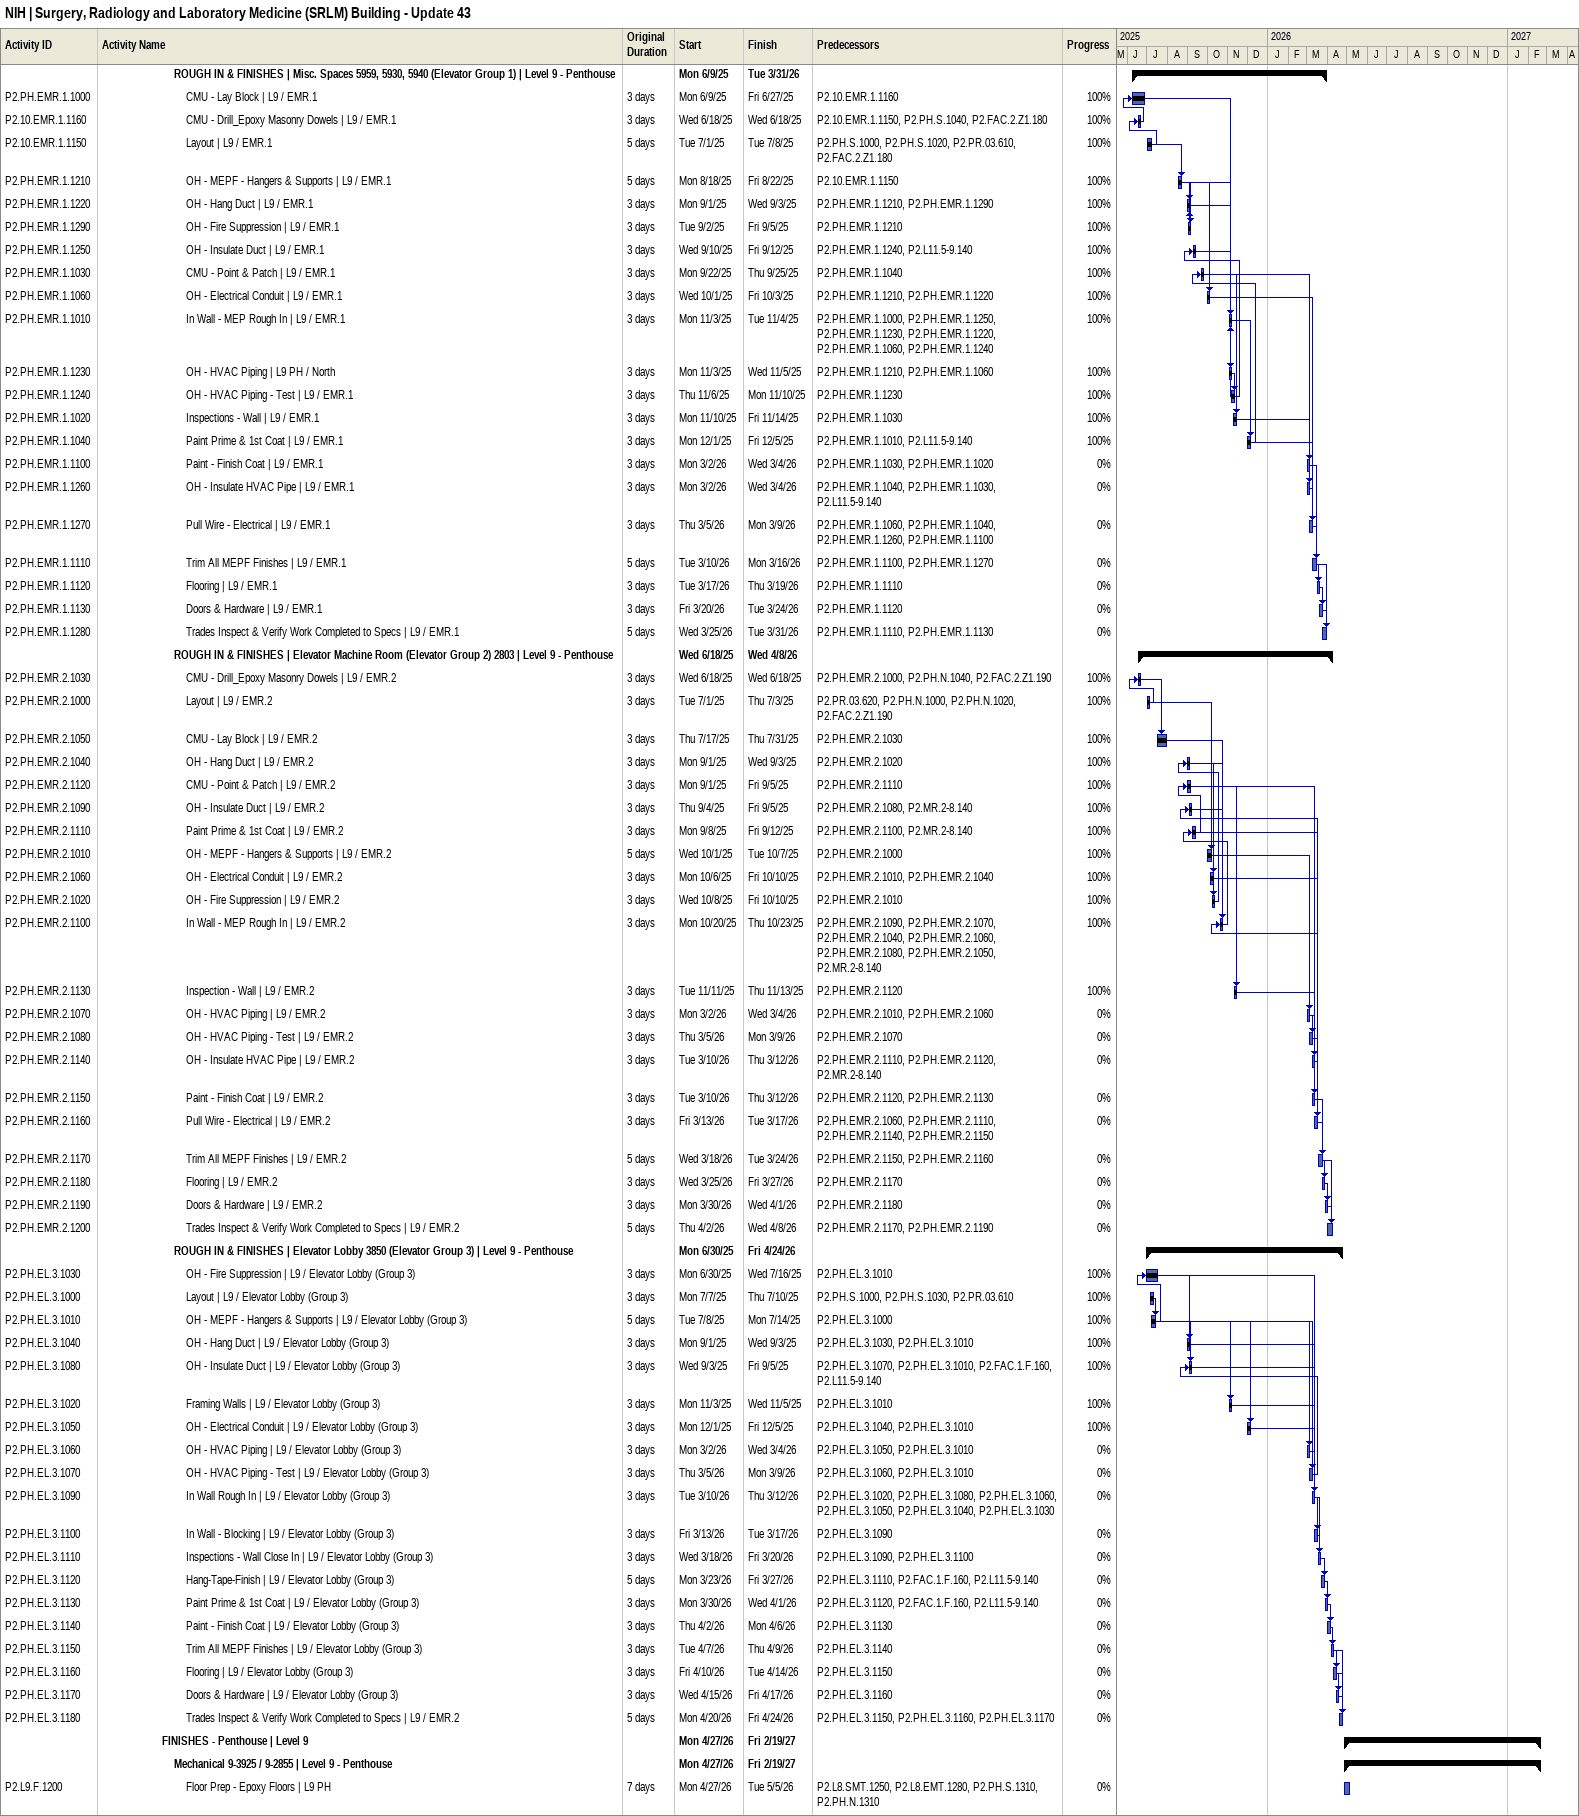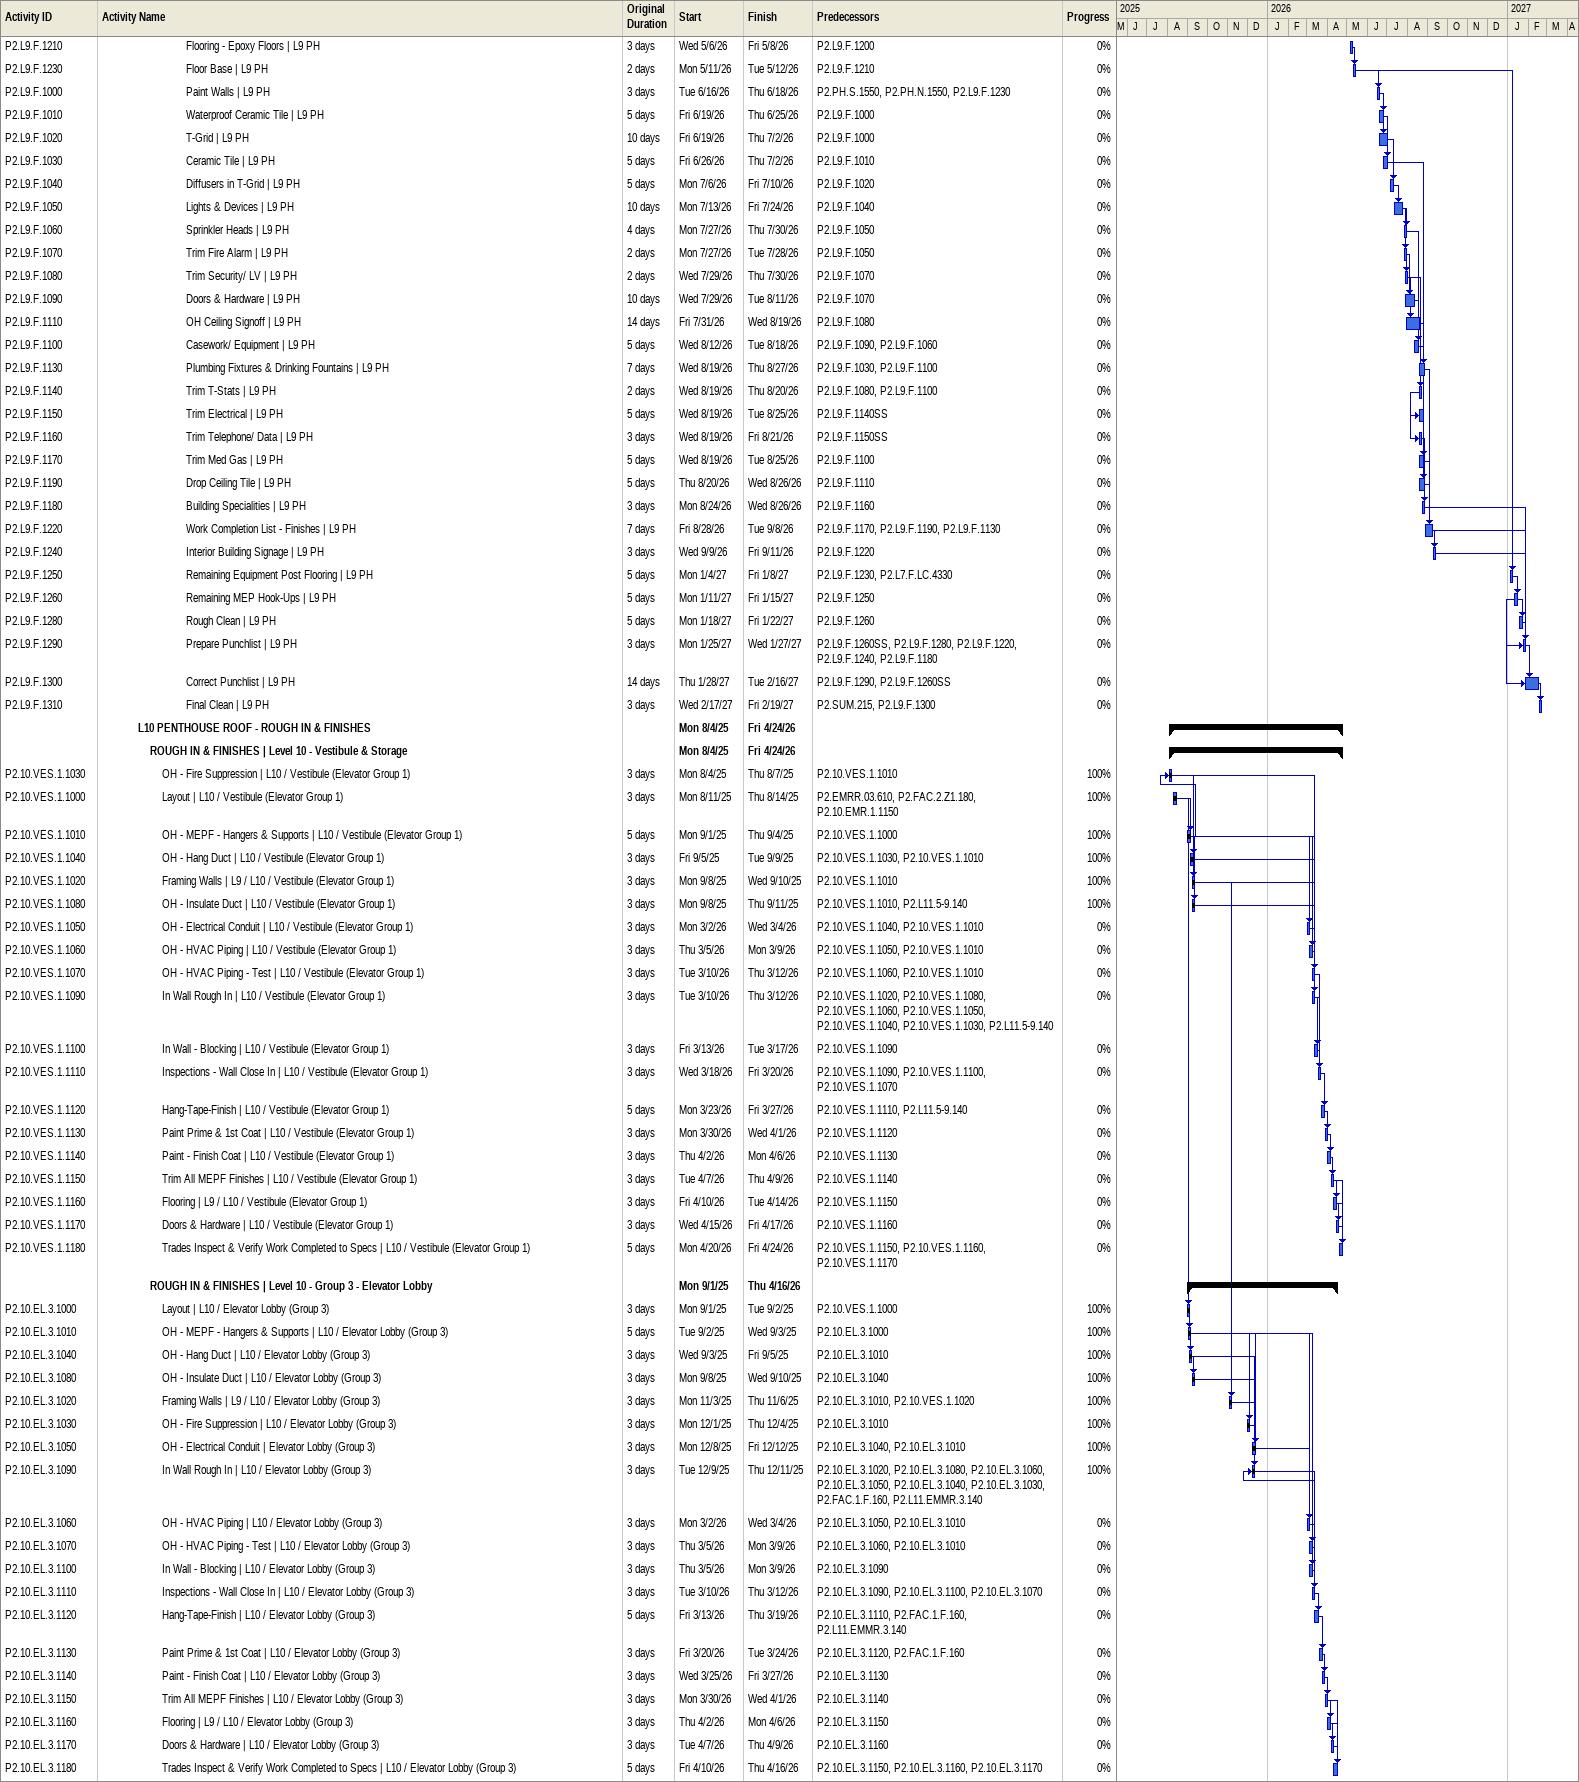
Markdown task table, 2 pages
NIH | Surgery, Radiology and Laboratory Medicine (SRLM) Building - Update 43

| ID | Level | Task | Original duration | Start | Finish | Predecessors | % complete |
|---|---|---|---|---|---|---|---|
|  | 7 | **ROUGH IN & FINISHES \| Misc. Spaces 5959, 5930, 5940 (Elevator Group 1) \| Level 9 - Penthouse** |  | 2025-06-09 | 2026-03-31 |  |  |
| P2.PH.EMR.1.1000 | 8 | CMU - Lay Block \| L9 / EMR.1 | 3d | 2025-06-09 | 2025-06-27 | P2.10.EMR.1.1160 | 100 |
| P2.10.EMR.1.1160 | 8 | CMU - Drill_Epoxy Masonry Dowels \| L9 / EMR.1 | 3d | 2025-06-18 | 2025-06-18 | P2.10.EMR.1.1150, P2.PH.S.1040, P2.FAC.2.Z1.180 | 100 |
| P2.10.EMR.1.1150 | 8 | Layout \| L9 / EMR.1 | 5d | 2025-07-01 | 2025-07-08 | P2.PH.S.1000, P2.PH.S.1020, P2.PR.03.610, P2.FAC.2.Z1.180 | 100 |
| P2.PH.EMR.1.1210 | 8 | OH - MEPF - Hangers & Supports \| L9 / EMR.1 | 5d | 2025-08-18 | 2025-08-22 | P2.10.EMR.1.1150 | 100 |
| P2.PH.EMR.1.1220 | 8 | OH - Hang Duct \| L9 / EMR.1 | 3d | 2025-09-01 | 2025-09-03 | P2.PH.EMR.1.1210, P2.PH.EMR.1.1290 | 100 |
| P2.PH.EMR.1.1290 | 8 | OH - Fire Suppression \| L9 / EMR.1 | 3d | 2025-09-02 | 2025-09-05 | P2.PH.EMR.1.1210 | 100 |
| P2.PH.EMR.1.1250 | 8 | OH - Insulate Duct \| L9 / EMR.1 | 3d | 2025-09-10 | 2025-09-12 | P2.PH.EMR.1.1240, P2.L11.5-9.140 | 100 |
| P2.PH.EMR.1.1030 | 8 | CMU - Point & Patch \| L9 / EMR.1 | 3d | 2025-09-22 | 2025-09-25 | P2.PH.EMR.1.1040 | 100 |
| P2.PH.EMR.1.1060 | 8 | OH - Electrical Conduit \| L9 / EMR.1 | 3d | 2025-10-01 | 2025-10-03 | P2.PH.EMR.1.1210, P2.PH.EMR.1.1220 | 100 |
| P2.PH.EMR.1.1010 | 8 | In Wall - MEP Rough In \| L9 / EMR.1 | 3d | 2025-11-03 | 2025-11-04 | P2.PH.EMR.1.1000, P2.PH.EMR.1.1250, P2.PH.EMR.1.1230, P2.PH.EMR.1.1220, P2.PH.EMR.1.1060, P2.PH.EMR.1.1240 | 100 |
| P2.PH.EMR.1.1230 | 8 | OH - HVAC Piping \| L9 PH / North | 3d | 2025-11-03 | 2025-11-05 | P2.PH.EMR.1.1210, P2.PH.EMR.1.1060 | 100 |
| P2.PH.EMR.1.1240 | 8 | OH - HVAC Piping - Test \| L9 / EMR.1 | 3d | 2025-11-06 | 2025-11-10 | P2.PH.EMR.1.1230 | 100 |
| P2.PH.EMR.1.1020 | 8 | Inspections - Wall \| L9 / EMR.1 | 3d | 2025-11-10 | 2025-11-14 | P2.PH.EMR.1.1030 | 100 |
| P2.PH.EMR.1.1040 | 8 | Paint Prime & 1st Coat \| L9 / EMR.1 | 3d | 2025-12-01 | 2025-12-05 | P2.PH.EMR.1.1010, P2.L11.5-9.140 | 100 |
| P2.PH.EMR.1.1100 | 8 | Paint - Finish Coat \| L9 / EMR.1 | 3d | 2026-03-02 | 2026-03-04 | P2.PH.EMR.1.1030, P2.PH.EMR.1.1020 | 0 |
| P2.PH.EMR.1.1260 | 8 | OH - Insulate HVAC Pipe \| L9 / EMR.1 | 3d | 2026-03-02 | 2026-03-04 | P2.PH.EMR.1.1040, P2.PH.EMR.1.1030, P2.L11.5-9.140 | 0 |
| P2.PH.EMR.1.1270 | 8 | Pull Wire - Electrical \| L9 / EMR.1 | 3d | 2026-03-05 | 2026-03-09 | P2.PH.EMR.1.1060, P2.PH.EMR.1.1040, P2.PH.EMR.1.1260, P2.PH.EMR.1.1100 | 0 |
| P2.PH.EMR.1.1110 | 8 | Trim All MEPF Finishes \| L9 / EMR.1 | 5d | 2026-03-10 | 2026-03-16 | P2.PH.EMR.1.1100, P2.PH.EMR.1.1270 | 0 |
| P2.PH.EMR.1.1120 | 8 | Flooring \| L9 / EMR.1 | 3d | 2026-03-17 | 2026-03-19 | P2.PH.EMR.1.1110 | 0 |
| P2.PH.EMR.1.1130 | 8 | Doors & Hardware \| L9 / EMR.1 | 3d | 2026-03-20 | 2026-03-24 | P2.PH.EMR.1.1120 | 0 |
| P2.PH.EMR.1.1280 | 8 | Trades Inspect & Verify Work Completed to Specs \| L9 / EMR.1 | 5d | 2026-03-25 | 2026-03-31 | P2.PH.EMR.1.1110, P2.PH.EMR.1.1130 | 0 |
|  | 7 | **ROUGH IN & FINISHES \| Elevator Machine Room (Elevator Group 2) 2803 \| Level 9 - Penthouse** |  | 2025-06-18 | 2026-04-08 |  |  |
| P2.PH.EMR.2.1030 | 8 | CMU - Drill_Epoxy Masonry Dowels \| L9 / EMR.2 | 3d | 2025-06-18 | 2025-06-18 | P2.PH.EMR.2.1000, P2.PH.N.1040, P2.FAC.2.Z1.190 | 100 |
| P2.PH.EMR.2.1000 | 8 | Layout \| L9 / EMR.2 | 3d | 2025-07-01 | 2025-07-03 | P2.PR.03.620, P2.PH.N.1000, P2.PH.N.1020, P2.FAC.2.Z1.190 | 100 |
| P2.PH.EMR.2.1050 | 8 | CMU - Lay Block \| L9 / EMR.2 | 3d | 2025-07-17 | 2025-07-31 | P2.PH.EMR.2.1030 | 100 |
| P2.PH.EMR.2.1040 | 8 | OH - Hang Duct \| L9 / EMR.2 | 3d | 2025-09-01 | 2025-09-03 | P2.PH.EMR.2.1020 | 100 |
| P2.PH.EMR.2.1120 | 8 | CMU - Point & Patch \| L9 / EMR.2 | 3d | 2025-09-01 | 2025-09-05 | P2.PH.EMR.2.1110 | 100 |
| P2.PH.EMR.2.1090 | 8 | OH - Insulate Duct \| L9 / EMR.2 | 3d | 2025-09-04 | 2025-09-05 | P2.PH.EMR.2.1080, P2.MR.2-8.140 | 100 |
| P2.PH.EMR.2.1110 | 8 | Paint Prime & 1st Coat \| L9 / EMR.2 | 3d | 2025-09-08 | 2025-09-12 | P2.PH.EMR.2.1100, P2.MR.2-8.140 | 100 |
| P2.PH.EMR.2.1010 | 8 | OH - MEPF - Hangers & Supports \| L9 / EMR.2 | 5d | 2025-10-01 | 2025-10-07 | P2.PH.EMR.2.1000 | 100 |
| P2.PH.EMR.2.1060 | 8 | OH - Electrical Conduit \| L9 / EMR.2 | 3d | 2025-10-06 | 2025-10-10 | P2.PH.EMR.2.1010, P2.PH.EMR.2.1040 | 100 |
| P2.PH.EMR.2.1020 | 8 | OH - Fire Suppression \| L9 / EMR.2 | 3d | 2025-10-08 | 2025-10-10 | P2.PH.EMR.2.1010 | 100 |
| P2.PH.EMR.2.1100 | 8 | In Wall - MEP Rough In \| L9 / EMR.2 | 3d | 2025-10-20 | 2025-10-23 | P2.PH.EMR.2.1090, P2.PH.EMR.2.1070, P2.PH.EMR.2.1040, P2.PH.EMR.2.1060, P2.PH.EMR.2.1080, P2.PH.EMR.2.1050, P2.MR.2-8.140 | 100 |
| P2.PH.EMR.2.1130 | 8 | Inspection - Wall \| L9 / EMR.2 | 3d | 2025-11-11 | 2025-11-13 | P2.PH.EMR.2.1120 | 100 |
| P2.PH.EMR.2.1070 | 8 | OH - HVAC Piping \| L9 / EMR.2 | 3d | 2026-03-02 | 2026-03-04 | P2.PH.EMR.2.1010, P2.PH.EMR.2.1060 | 0 |
| P2.PH.EMR.2.1080 | 8 | OH - HVAC Piping - Test \| L9 / EMR.2 | 3d | 2026-03-05 | 2026-03-09 | P2.PH.EMR.2.1070 | 0 |
| P2.PH.EMR.2.1140 | 8 | OH - Insulate HVAC Pipe \| L9 / EMR.2 | 3d | 2026-03-10 | 2026-03-12 | P2.PH.EMR.2.1110, P2.PH.EMR.2.1120, P2.MR.2-8.140 | 0 |
| P2.PH.EMR.2.1150 | 8 | Paint - Finish Coat \| L9 / EMR.2 | 3d | 2026-03-10 | 2026-03-12 | P2.PH.EMR.2.1120, P2.PH.EMR.2.1130 | 0 |
| P2.PH.EMR.2.1160 | 8 | Pull Wire - Electrical \| L9 / EMR.2 | 3d | 2026-03-13 | 2026-03-17 | P2.PH.EMR.2.1060, P2.PH.EMR.2.1110, P2.PH.EMR.2.1140, P2.PH.EMR.2.1150 | 0 |
| P2.PH.EMR.2.1170 | 8 | Trim All MEPF Finishes \| L9 / EMR.2 | 5d | 2026-03-18 | 2026-03-24 | P2.PH.EMR.2.1150, P2.PH.EMR.2.1160 | 0 |
| P2.PH.EMR.2.1180 | 8 | Flooring \| L9 / EMR.2 | 3d | 2026-03-25 | 2026-03-27 | P2.PH.EMR.2.1170 | 0 |
| P2.PH.EMR.2.1190 | 8 | Doors & Hardware \| L9 / EMR.2 | 3d | 2026-03-30 | 2026-04-01 | P2.PH.EMR.2.1180 | 0 |
| P2.PH.EMR.2.1200 | 8 | Trades Inspect & Verify Work Completed to Specs \| L9 / EMR.2 | 5d | 2026-04-02 | 2026-04-08 | P2.PH.EMR.2.1170, P2.PH.EMR.2.1190 | 0 |
|  | 7 | **ROUGH IN & FINISHES \| Elevator Lobby 3850 (Elevator Group 3) \| Level 9 - Penthouse** |  | 2025-06-30 | 2026-04-24 |  |  |
| P2.PH.EL.3.1030 | 8 | OH - Fire Suppression \| L9 / Elevator Lobby (Group 3) | 3d | 2025-06-30 | 2025-07-16 | P2.PH.EL.3.1010 | 100 |
| P2.PH.EL.3.1000 | 8 | Layout \| L9 / Elevator Lobby (Group 3) | 3d | 2025-07-07 | 2025-07-10 | P2.PH.S.1000, P2.PH.S.1030, P2.PR.03.610 | 100 |
| P2.PH.EL.3.1010 | 8 | OH - MEPF - Hangers & Supports \| L9 / Elevator Lobby (Group 3) | 5d | 2025-07-08 | 2025-07-14 | P2.PH.EL.3.1000 | 100 |
| P2.PH.EL.3.1040 | 8 | OH - Hang Duct \| L9 / Elevator Lobby (Group 3) | 3d | 2025-09-01 | 2025-09-03 | P2.PH.EL.3.1030, P2.PH.EL.3.1010 | 100 |
| P2.PH.EL.3.1080 | 8 | OH - Insulate Duct \| L9 / Elevator Lobby (Group 3) | 3d | 2025-09-03 | 2025-09-05 | P2.PH.EL.3.1070, P2.PH.EL.3.1010, P2.FAC.1.F.160, P2.L11.5-9.140 | 100 |
| P2.PH.EL.3.1020 | 8 | Framing Walls \| L9 / Elevator Lobby (Group 3) | 3d | 2025-11-03 | 2025-11-05 | P2.PH.EL.3.1010 | 100 |
| P2.PH.EL.3.1050 | 8 | OH - Electrical Conduit \| L9 / Elevator Lobby (Group 3) | 3d | 2025-12-01 | 2025-12-05 | P2.PH.EL.3.1040, P2.PH.EL.3.1010 | 100 |
| P2.PH.EL.3.1060 | 8 | OH - HVAC Piping \| L9 / Elevator Lobby (Group 3) | 3d | 2026-03-02 | 2026-03-04 | P2.PH.EL.3.1050, P2.PH.EL.3.1010 | 0 |
| P2.PH.EL.3.1070 | 8 | OH - HVAC Piping - Test \| L9 / Elevator Lobby (Group 3) | 3d | 2026-03-05 | 2026-03-09 | P2.PH.EL.3.1060, P2.PH.EL.3.1010 | 0 |
| P2.PH.EL.3.1090 | 8 | In Wall Rough In \| L9 / Elevator Lobby (Group 3) | 3d | 2026-03-10 | 2026-03-12 | P2.PH.EL.3.1020, P2.PH.EL.3.1080, P2.PH.EL.3.1060, P2.PH.EL.3.1050, P2.PH.EL.3.1040, P2.PH.EL.3.1030 | 0 |
| P2.PH.EL.3.1100 | 8 | In Wall - Blocking \| L9 / Elevator Lobby (Group 3) | 3d | 2026-03-13 | 2026-03-17 | P2.PH.EL.3.1090 | 0 |
| P2.PH.EL.3.1110 | 8 | Inspections - Wall Close In \| L9 / Elevator Lobby (Group 3) | 3d | 2026-03-18 | 2026-03-20 | P2.PH.EL.3.1090, P2.PH.EL.3.1100 | 0 |
| P2.PH.EL.3.1120 | 8 | Hang-Tape-Finish \| L9 / Elevator Lobby (Group 3) | 5d | 2026-03-23 | 2026-03-27 | P2.PH.EL.3.1110, P2.FAC.1.F.160, P2.L11.5-9.140 | 0 |
| P2.PH.EL.3.1130 | 8 | Paint Prime & 1st Coat \| L9 / Elevator Lobby (Group 3) | 3d | 2026-03-30 | 2026-04-01 | P2.PH.EL.3.1120, P2.FAC.1.F.160, P2.L11.5-9.140 | 0 |
| P2.PH.EL.3.1140 | 8 | Paint - Finish Coat \| L9 / Elevator Lobby (Group 3) | 3d | 2026-04-02 | 2026-04-06 | P2.PH.EL.3.1130 | 0 |
| P2.PH.EL.3.1150 | 8 | Trim All MEPF Finishes \| L9 / Elevator Lobby (Group 3) | 3d | 2026-04-07 | 2026-04-09 | P2.PH.EL.3.1140 | 0 |
| P2.PH.EL.3.1160 | 8 | Flooring \| L9 / Elevator Lobby (Group 3) | 3d | 2026-04-10 | 2026-04-14 | P2.PH.EL.3.1150 | 0 |
| P2.PH.EL.3.1170 | 8 | Doors & Hardware \| L9 / Elevator Lobby (Group 3) | 3d | 2026-04-15 | 2026-04-17 | P2.PH.EL.3.1160 | 0 |
| P2.PH.EL.3.1180 | 8 | Trades Inspect & Verify Work Completed to Specs \| L9 / EMR.2 | 5d | 2026-04-20 | 2026-04-24 | P2.PH.EL.3.1150, P2.PH.EL.3.1160, P2.PH.EL.3.1170 | 0 |
|  | 6 | **FINISHES - Penthouse \| Level 9** |  | 2026-04-27 | 2027-02-19 |  |  |
|  | 7 | **Mechanical 9-3925 / 9-2855 \| Level 9 - Penthouse** |  | 2026-04-27 | 2027-02-19 |  |  |
| P2.L9.F.1200 | 8 | Floor Prep - Epoxy Floors \| L9 PH | 7d | 2026-04-27 | 2026-05-05 | P2.L8.SMT.1250, P2.L8.EMT.1280, P2.PH.S.1310, P2.PH.N.1310 | 0 |
| P2.L9.F.1210 | 8 | Flooring - Epoxy Floors \| L9 PH | 3d | 2026-05-06 | 2026-05-08 | P2.L9.F.1200 | 0 |
| P2.L9.F.1230 | 8 | Floor Base \| L9 PH | 2d | 2026-05-11 | 2026-05-12 | P2.L9.F.1210 | 0 |
| P2.L9.F.1000 | 8 | Paint Walls \| L9 PH | 3d | 2026-06-16 | 2026-06-18 | P2.PH.S.1550, P2.PH.N.1550, P2.L9.F.1230 | 0 |
| P2.L9.F.1010 | 8 | Waterproof Ceramic Tile \| L9 PH | 5d | 2026-06-19 | 2026-06-25 | P2.L9.F.1000 | 0 |
| P2.L9.F.1020 | 8 | T-Grid \| L9 PH | 10d | 2026-06-19 | 2026-07-02 | P2.L9.F.1000 | 0 |
| P2.L9.F.1030 | 8 | Ceramic Tile \| L9 PH | 5d | 2026-06-26 | 2026-07-02 | P2.L9.F.1010 | 0 |
| P2.L9.F.1040 | 8 | Diffusers in T-Grid \| L9 PH | 5d | 2026-07-06 | 2026-07-10 | P2.L9.F.1020 | 0 |
| P2.L9.F.1050 | 8 | Lights & Devices \| L9 PH | 10d | 2026-07-13 | 2026-07-24 | P2.L9.F.1040 | 0 |
| P2.L9.F.1060 | 8 | Sprinkler Heads \| L9 PH | 4d | 2026-07-27 | 2026-07-30 | P2.L9.F.1050 | 0 |
| P2.L9.F.1070 | 8 | Trim Fire Alarm \| L9 PH | 2d | 2026-07-27 | 2026-07-28 | P2.L9.F.1050 | 0 |
| P2.L9.F.1080 | 8 | Trim Security/ LV \| L9 PH | 2d | 2026-07-29 | 2026-07-30 | P2.L9.F.1070 | 0 |
| P2.L9.F.1090 | 8 | Doors & Hardware \| L9 PH | 10d | 2026-07-29 | 2026-08-11 | P2.L9.F.1070 | 0 |
| P2.L9.F.1110 | 8 | OH Ceiling Signoff \| L9 PH | 14d | 2026-07-31 | 2026-08-19 | P2.L9.F.1080 | 0 |
| P2.L9.F.1100 | 8 | Casework/ Equipment \| L9 PH | 5d | 2026-08-12 | 2026-08-18 | P2.L9.F.1090, P2.L9.F.1060 | 0 |
| P2.L9.F.1130 | 8 | Plumbing Fixtures & Drinking Fountains \| L9 PH | 7d | 2026-08-19 | 2026-08-27 | P2.L9.F.1030, P2.L9.F.1100 | 0 |
| P2.L9.F.1140 | 8 | Trim T-Stats \| L9 PH | 2d | 2026-08-19 | 2026-08-20 | P2.L9.F.1080, P2.L9.F.1100 | 0 |
| P2.L9.F.1150 | 8 | Trim Electrical \| L9 PH | 5d | 2026-08-19 | 2026-08-25 | P2.L9.F.1140SS | 0 |
| P2.L9.F.1160 | 8 | Trim Telephone/ Data \| L9 PH | 3d | 2026-08-19 | 2026-08-21 | P2.L9.F.1150SS | 0 |
| P2.L9.F.1170 | 8 | Trim Med Gas \| L9 PH | 5d | 2026-08-19 | 2026-08-25 | P2.L9.F.1100 | 0 |
| P2.L9.F.1190 | 8 | Drop Ceiling Tile \| L9 PH | 5d | 2026-08-20 | 2026-08-26 | P2.L9.F.1110 | 0 |
| P2.L9.F.1180 | 8 | Building Specialities \| L9 PH | 3d | 2026-08-24 | 2026-08-26 | P2.L9.F.1160 | 0 |
| P2.L9.F.1220 | 8 | Work Completion List - Finishes \| L9 PH | 7d | 2026-08-28 | 2026-09-08 | P2.L9.F.1170, P2.L9.F.1190, P2.L9.F.1130 | 0 |
| P2.L9.F.1240 | 8 | Interior Building Signage \| L9 PH | 3d | 2026-09-09 | 2026-09-11 | P2.L9.F.1220 | 0 |
| P2.L9.F.1250 | 8 | Remaining Equipment Post Flooring \| L9 PH | 5d | 2027-01-04 | 2027-01-08 | P2.L9.F.1230, P2.L7.F.LC.4330 | 0 |
| P2.L9.F.1260 | 8 | Remaining MEP Hook-Ups \| L9 PH | 5d | 2027-01-11 | 2027-01-15 | P2.L9.F.1250 | 0 |
| P2.L9.F.1280 | 8 | Rough Clean \| L9 PH | 5d | 2027-01-18 | 2027-01-22 | P2.L9.F.1260 | 0 |
| P2.L9.F.1290 | 8 | Prepare Punchlist \| L9 PH | 3d | 2027-01-25 | 2027-01-27 | P2.L9.F.1260SS, P2.L9.F.1280, P2.L9.F.1220, P2.L9.F.1240, P2.L9.F.1180 | 0 |
| P2.L9.F.1300 | 8 | Correct Punchlist \| L9 PH | 14d | 2027-01-28 | 2027-02-16 | P2.L9.F.1290, P2.L9.F.1260SS | 0 |
| P2.L9.F.1310 | 8 | Final Clean \| L9 PH | 3d | 2027-02-17 | 2027-02-19 | P2.SUM.215, P2.L9.F.1300 | 0 |
|  | 4 | **L10 PENTHOUSE ROOF - ROUGH IN & FINISHES** |  | 2025-08-04 | 2026-04-24 |  |  |
|  | 5 | **ROUGH IN & FINISHES \| Level 10 - Vestibule & Storage** |  | 2025-08-04 | 2026-04-24 |  |  |
| P2.10.VES.1.1030 | 6 | OH - Fire Suppression \| L10 / Vestibule (Elevator Group 1) | 3d | 2025-08-04 | 2025-08-07 | P2.10.VES.1.1010 | 100 |
| P2.10.VES.1.1000 | 6 | Layout \| L10 / Vestibule (Elevator Group 1) | 3d | 2025-08-11 | 2025-08-14 | P2.EMRR.03.610, P2.FAC.2.Z1.180, P2.10.EMR.1.1150 | 100 |
| P2.10.VES.1.1010 | 6 | OH - MEPF - Hangers & Supports \| L10 / Vestibule (Elevator Group 1) | 5d | 2025-09-01 | 2025-09-04 | P2.10.VES.1.1000 | 100 |
| P2.10.VES.1.1040 | 6 | OH - Hang Duct \| L10 / Vestibule (Elevator Group 1) | 3d | 2025-09-05 | 2025-09-09 | P2.10.VES.1.1030, P2.10.VES.1.1010 | 100 |
| P2.10.VES.1.1020 | 6 | Framing Walls \| L9 / L10 / Vestibule (Elevator Group 1) | 3d | 2025-09-08 | 2025-09-10 | P2.10.VES.1.1010 | 100 |
| P2.10.VES.1.1080 | 6 | OH - Insulate Duct \| L10 / Vestibule (Elevator Group 1) | 3d | 2025-09-08 | 2025-09-11 | P2.10.VES.1.1010, P2.L11.5-9.140 | 100 |
| P2.10.VES.1.1050 | 6 | OH - Electrical Conduit \| L10 / Vestibule (Elevator Group 1) | 3d | 2026-03-02 | 2026-03-04 | P2.10.VES.1.1040, P2.10.VES.1.1010 | 0 |
| P2.10.VES.1.1060 | 6 | OH - HVAC Piping \| L10 / Vestibule (Elevator Group 1) | 3d | 2026-03-05 | 2026-03-09 | P2.10.VES.1.1050, P2.10.VES.1.1010 | 0 |
| P2.10.VES.1.1070 | 6 | OH - HVAC Piping - Test \| L10 / Vestibule (Elevator Group 1) | 3d | 2026-03-10 | 2026-03-12 | P2.10.VES.1.1060, P2.10.VES.1.1010 | 0 |
| P2.10.VES.1.1090 | 6 | In Wall Rough In \| L10 / Vestibule (Elevator Group 1) | 3d | 2026-03-10 | 2026-03-12 | P2.10.VES.1.1020, P2.10.VES.1.1080, P2.10.VES.1.1060, P2.10.VES.1.1050, P2.10.VES.1.1040, P2.10.VES.1.1030, P2.L11.5-9.140 | 0 |
| P2.10.VES.1.1100 | 6 | In Wall - Blocking \| L10 / Vestibule (Elevator Group 1) | 3d | 2026-03-13 | 2026-03-17 | P2.10.VES.1.1090 | 0 |
| P2.10.VES.1.1110 | 6 | Inspections - Wall Close In \| L10 / Vestibule (Elevator Group 1) | 3d | 2026-03-18 | 2026-03-20 | P2.10.VES.1.1090, P2.10.VES.1.1100, P2.10.VES.1.1070 | 0 |
| P2.10.VES.1.1120 | 6 | Hang-Tape-Finish \| L10 / Vestibule (Elevator Group 1) | 5d | 2026-03-23 | 2026-03-27 | P2.10.VES.1.1110, P2.L11.5-9.140 | 0 |
| P2.10.VES.1.1130 | 6 | Paint Prime & 1st Coat \| L10 / Vestibule (Elevator Group 1) | 3d | 2026-03-30 | 2026-04-01 | P2.10.VES.1.1120 | 0 |
| P2.10.VES.1.1140 | 6 | Paint - Finish Coat \| L10 / Vestibule (Elevator Group 1) | 3d | 2026-04-02 | 2026-04-06 | P2.10.VES.1.1130 | 0 |
| P2.10.VES.1.1150 | 6 | Trim All MEPF Finishes \| L10 / Vestibule (Elevator Group 1) | 3d | 2026-04-07 | 2026-04-09 | P2.10.VES.1.1140 | 0 |
| P2.10.VES.1.1160 | 6 | Flooring \| L9 / L10 / Vestibule (Elevator Group 1) | 3d | 2026-04-10 | 2026-04-14 | P2.10.VES.1.1150 | 0 |
| P2.10.VES.1.1170 | 6 | Doors & Hardware \| L10 / Vestibule (Elevator Group 1) | 3d | 2026-04-15 | 2026-04-17 | P2.10.VES.1.1160 | 0 |
| P2.10.VES.1.1180 | 6 | Trades Inspect & Verify Work Completed to Specs \| L10 / Vestibule (Elevator Group 1) | 5d | 2026-04-20 | 2026-04-24 | P2.10.VES.1.1150, P2.10.VES.1.1160, P2.10.VES.1.1170 | 0 |
|  | 5 | **ROUGH IN & FINISHES \| Level 10 - Group 3 - Elevator Lobby** |  | 2025-09-01 | 2026-04-16 |  |  |
| P2.10.EL.3.1000 | 6 | Layout \| L10 / Elevator Lobby (Group 3) | 3d | 2025-09-01 | 2025-09-02 | P2.10.VES.1.1000 | 100 |
| P2.10.EL.3.1010 | 6 | OH - MEPF - Hangers & Supports \| L10 / Elevator Lobby (Group 3) | 5d | 2025-09-02 | 2025-09-03 | P2.10.EL.3.1000 | 100 |
| P2.10.EL.3.1040 | 6 | OH - Hang Duct \| L10 / Elevator Lobby (Group 3) | 3d | 2025-09-03 | 2025-09-05 | P2.10.EL.3.1010 | 100 |
| P2.10.EL.3.1080 | 6 | OH - Insulate Duct \| L10 / Elevator Lobby (Group 3) | 3d | 2025-09-08 | 2025-09-10 | P2.10.EL.3.1040 | 100 |
| P2.10.EL.3.1020 | 6 | Framing Walls \| L9 / L10 / Elevator Lobby (Group 3) | 3d | 2025-11-03 | 2025-11-06 | P2.10.EL.3.1010, P2.10.VES.1.1020 | 100 |
| P2.10.EL.3.1030 | 6 | OH - Fire Suppression \| L10 / Elevator Lobby (Group 3) | 3d | 2025-12-01 | 2025-12-04 | P2.10.EL.3.1010 | 100 |
| P2.10.EL.3.1050 | 6 | OH - Electrical Conduit \| Elevator Lobby (Group 3) | 3d | 2025-12-08 | 2025-12-12 | P2.10.EL.3.1040, P2.10.EL.3.1010 | 100 |
| P2.10.EL.3.1090 | 6 | In Wall Rough In \| L10 / Elevator Lobby (Group 3) | 3d | 2025-12-09 | 2025-12-11 | P2.10.EL.3.1020, P2.10.EL.3.1080, P2.10.EL.3.1060, P2.10.EL.3.1050, P2.10.EL.3.1040, P2.10.EL.3.1030, P2.FAC.1.F.160, P2.L11.EMMR.3.140 | 100 |
| P2.10.EL.3.1060 | 6 | OH - HVAC Piping \| L10 / Elevator Lobby (Group 3) | 3d | 2026-03-02 | 2026-03-04 | P2.10.EL.3.1050, P2.10.EL.3.1010 | 0 |
| P2.10.EL.3.1070 | 6 | OH - HVAC Piping - Test \| L10 / Elevator Lobby (Group 3) | 3d | 2026-03-05 | 2026-03-09 | P2.10.EL.3.1060, P2.10.EL.3.1010 | 0 |
| P2.10.EL.3.1100 | 6 | In Wall - Blocking \| L10 / Elevator Lobby (Group 3) | 3d | 2026-03-05 | 2026-03-09 | P2.10.EL.3.1090 | 0 |
| P2.10.EL.3.1110 | 6 | Inspections - Wall Close In \| L10 / Elevator Lobby (Group 3) | 3d | 2026-03-10 | 2026-03-12 | P2.10.EL.3.1090, P2.10.EL.3.1100, P2.10.EL.3.1070 | 0 |
| P2.10.EL.3.1120 | 6 | Hang-Tape-Finish \| L10 / Elevator Lobby (Group 3) | 5d | 2026-03-13 | 2026-03-19 | P2.10.EL.3.1110, P2.FAC.1.F.160, P2.L11.EMMR.3.140 | 0 |
| P2.10.EL.3.1130 | 6 | Paint Prime & 1st Coat \| L10 / Elevator Lobby (Group 3) | 3d | 2026-03-20 | 2026-03-24 | P2.10.EL.3.1120, P2.FAC.1.F.160 | 0 |
| P2.10.EL.3.1140 | 6 | Paint - Finish Coat \| L10 / Elevator Lobby (Group 3) | 3d | 2026-03-25 | 2026-03-27 | P2.10.EL.3.1130 | 0 |
| P2.10.EL.3.1150 | 6 | Trim All MEPF Finishes \| L10 / Elevator Lobby (Group 3) | 3d | 2026-03-30 | 2026-04-01 | P2.10.EL.3.1140 | 0 |
| P2.10.EL.3.1160 | 6 | Flooring \| L9 / L10 / Elevator Lobby (Group 3) | 3d | 2026-04-02 | 2026-04-06 | P2.10.EL.3.1150 | 0 |
| P2.10.EL.3.1170 | 6 | Doors & Hardware \| L10 / Elevator Lobby (Group 3) | 3d | 2026-04-07 | 2026-04-09 | P2.10.EL.3.1160 | 0 |
| P2.10.EL.3.1180 | 6 | Trades Inspect & Verify Work Completed to Specs \| L10 / Elevator Lobby (Group 3) | 5d | 2026-04-10 | 2026-04-16 | P2.10.EL.3.1150, P2.10.EL.3.1160, P2.10.EL.3.1170 | 0 |
